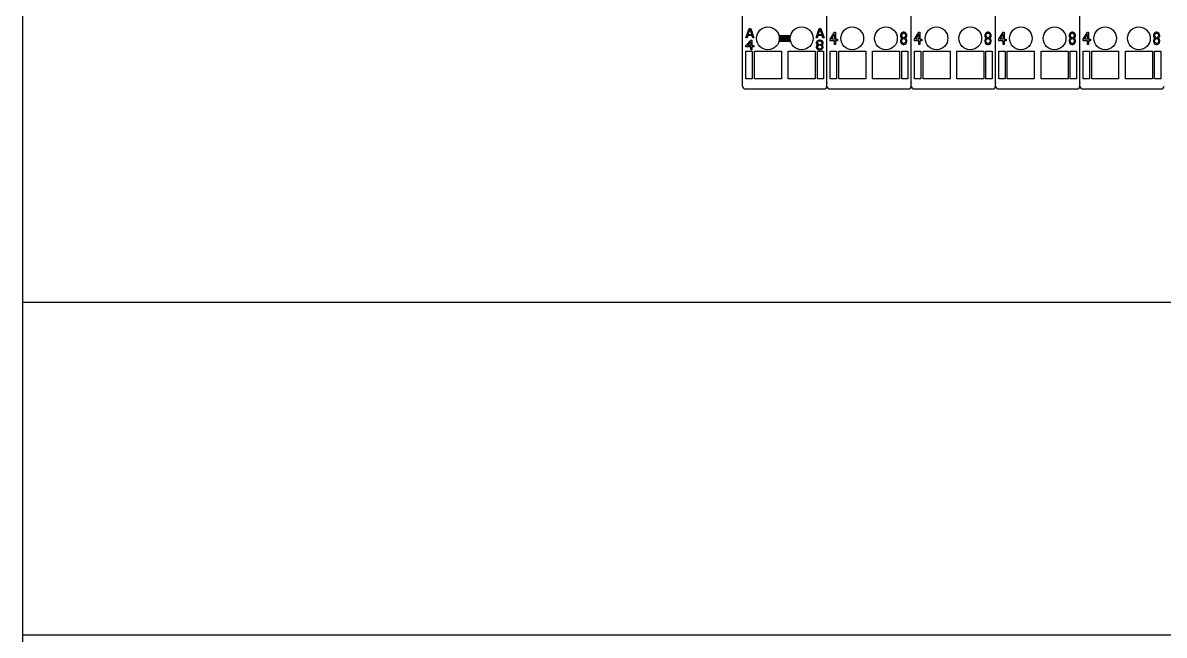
# Model space of a CAD drawing. Extents: x 10 to 622, y -523 to 292.
# Drawn here: x 238.17 to 279.28, y 71.81 to 93.86 of the extents above; entities that cross this region are included whole.
import ezdxf

# ---------------------------------------------------------------- set-up
doc = ezdxf.new("R2010")
doc.units = 0
doc.header["$LTSCALE"] = 5
doc.header["$MEASUREMENT"] = 0
doc.layers.get('0').update_dxf_attribs({"linetype": 'CONTINUOUS'})

msp = doc.modelspace()

# ---------------------------------------------------------------- linework, layer by layer
at = {"color": 3}
msp.add_line((238.166, 46.338), (238.166, 196.338), dxfattribs=at)
at = {"color": 7, "linetype": 'Continuous'}
for p, q in [((264.094, 91.584), (264.094, 118.109)), ((267.131, 91.584), (267.131, 118.109)), ((267.131, 91.584), (267.131, 118.109)), ((270.168, 91.584), (270.168, 118.109)), ((270.168, 91.584), (270.168, 118.109)), ((273.205, 91.584), (273.205, 118.109)), ((273.205, 91.584), (273.205, 118.109)), ((276.242, 91.584), (276.242, 118.109)), ((276.242, 91.584), (276.242, 118.109)), ((264.216, 93.321), (264.331, 93.665)), ((264.288, 93.409), (264.259, 93.321)), ((264.431, 93.409), (264.288, 93.409)), ((264.295, 93.438), (264.359, 93.636)), ((264.424, 93.438), (264.295, 93.438)), ((264.331, 93.665), (264.388, 93.665)), ((264.359, 93.636), (264.424, 93.438)), ((264.388, 93.665), (264.503, 93.321)), ((264.46, 93.321), (264.431, 93.409)), ((265.402, 93.406), (265.822, 93.406)), ((265.407, 93.386), (265.818, 93.386)), ((265.41, 93.366), (265.814, 93.366)), ((265.413, 93.346), (265.812, 93.346)), ((266.741, 93.321), (266.856, 93.665)), ((266.813, 93.409), (266.784, 93.321)), ((266.956, 93.409), (266.813, 93.409)), ((266.82, 93.438), (266.885, 93.636)), ((266.949, 93.438), (266.82, 93.438)), ((266.856, 93.665), (266.913, 93.665)), ((266.885, 93.636), (266.949, 93.438)), ((266.913, 93.665), (267.028, 93.321)), ((266.985, 93.321), (266.956, 93.409)), ((267.248, 93.273), (267.404, 93.529)), ((267.294, 93.273), (267.404, 93.453)), ((267.404, 93.529), (267.443, 93.529)), ((267.404, 93.453), (267.404, 93.273)), ((267.443, 93.529), (267.443, 93.273)), ((269.799, 93.462), (269.786, 93.415)), ((269.786, 93.415), (269.786, 93.386)), ((269.786, 93.386), (269.799, 93.348)), ((269.818, 93.491), (269.799, 93.462)), ((269.799, 93.348), (269.818, 93.32)), ((269.851, 93.519), (269.818, 93.491)), ((269.831, 93.443), (269.818, 93.415)), ((269.818, 93.415), (269.818, 93.396)), ((269.818, 93.396), (269.831, 93.367)), ((269.857, 93.472), (269.831, 93.443)), ((269.831, 93.367), (269.857, 93.339)), ((269.883, 93.529), (269.851, 93.519)), ((269.883, 93.481), (269.857, 93.472)), ((269.857, 93.339), (269.883, 93.33)), ((269.909, 93.529), (269.883, 93.529)), ((269.909, 93.481), (269.883, 93.481)), ((269.883, 93.33), (269.909, 93.33)), ((269.942, 93.519), (269.909, 93.529)), ((269.935, 93.472), (269.909, 93.481)), ((269.909, 93.33), (269.935, 93.339)), ((269.961, 93.443), (269.935, 93.472)), ((269.935, 93.339), (269.961, 93.367)), ((269.974, 93.491), (269.942, 93.519)), ((269.974, 93.415), (269.961, 93.443)), ((269.961, 93.367), (269.974, 93.396)), ((269.994, 93.462), (269.974, 93.491)), ((269.974, 93.396), (269.974, 93.415)), ((269.974, 93.32), (269.994, 93.348)), ((270.007, 93.415), (269.994, 93.462)), ((269.994, 93.348), (270.007, 93.386)), ((270.007, 93.386), (270.007, 93.415)), ((270.286, 93.273), (270.442, 93.529)), ((270.331, 93.273), (270.442, 93.453)), ((270.442, 93.529), (270.48, 93.529)), ((270.442, 93.453), (270.442, 93.273)), ((270.48, 93.529), (270.48, 93.273)), ((272.836, 93.462), (272.823, 93.415)), ((272.823, 93.415), (272.823, 93.386)), ((272.823, 93.386), (272.836, 93.348)), ((272.856, 93.491), (272.836, 93.462)), ((272.836, 93.348), (272.856, 93.32)), ((272.888, 93.519), (272.856, 93.491)), ((272.869, 93.443), (272.856, 93.415)), ((272.856, 93.415), (272.856, 93.396)), ((272.856, 93.396), (272.869, 93.367)), ((272.895, 93.472), (272.869, 93.443)), ((272.869, 93.367), (272.895, 93.339)), ((272.921, 93.529), (272.888, 93.519)), ((272.921, 93.481), (272.895, 93.472)), ((272.895, 93.339), (272.921, 93.33)), ((272.947, 93.529), (272.921, 93.529)), ((272.947, 93.481), (272.921, 93.481)), ((272.921, 93.33), (272.947, 93.33)), ((272.979, 93.519), (272.947, 93.529)), ((272.973, 93.472), (272.947, 93.481)), ((272.947, 93.33), (272.973, 93.339)), ((272.999, 93.443), (272.973, 93.472)), ((272.973, 93.339), (272.999, 93.367)), ((273.012, 93.491), (272.979, 93.519)), ((273.012, 93.415), (272.999, 93.443)), ((272.999, 93.367), (273.012, 93.396)), ((273.031, 93.462), (273.012, 93.491)), ((273.012, 93.396), (273.012, 93.415)), ((273.012, 93.32), (273.031, 93.348)), ((273.044, 93.415), (273.031, 93.462)), ((273.031, 93.348), (273.044, 93.386)), ((273.044, 93.386), (273.044, 93.415)), ((273.323, 93.273), (273.479, 93.529)), ((273.368, 93.273), (273.479, 93.453)), ((273.479, 93.529), (273.518, 93.529)), ((273.479, 93.453), (273.479, 93.273)), ((273.518, 93.529), (273.518, 93.273)), ((275.873, 93.462), (275.86, 93.415)), ((275.86, 93.415), (275.86, 93.386)), ((275.86, 93.386), (275.873, 93.348)), ((275.893, 93.491), (275.873, 93.462)), ((275.873, 93.348), (275.893, 93.32)), ((275.925, 93.519), (275.893, 93.491)), ((275.906, 93.443), (275.893, 93.415)), ((275.893, 93.415), (275.893, 93.396)), ((275.893, 93.396), (275.906, 93.367)), ((275.932, 93.472), (275.906, 93.443)), ((275.906, 93.367), (275.932, 93.339)), ((275.958, 93.529), (275.925, 93.519)), ((275.958, 93.481), (275.932, 93.472)), ((275.932, 93.339), (275.958, 93.33)), ((275.984, 93.529), (275.958, 93.529)), ((275.984, 93.481), (275.958, 93.481)), ((275.958, 93.33), (275.984, 93.33)), ((276.016, 93.519), (275.984, 93.529)), ((276.01, 93.472), (275.984, 93.481)), ((275.984, 93.33), (276.01, 93.339)), ((276.036, 93.443), (276.01, 93.472)), ((276.01, 93.339), (276.036, 93.367)), ((276.049, 93.491), (276.016, 93.519)), ((276.049, 93.415), (276.036, 93.443)), ((276.036, 93.367), (276.049, 93.396)), ((276.068, 93.462), (276.049, 93.491)), ((276.049, 93.396), (276.049, 93.415)), ((276.049, 93.32), (276.068, 93.348)), ((276.081, 93.415), (276.068, 93.462)), ((276.068, 93.348), (276.081, 93.386)), ((276.081, 93.386), (276.081, 93.415)), ((276.36, 93.273), (276.516, 93.529)), ((276.406, 93.273), (276.516, 93.453)), ((276.516, 93.529), (276.555, 93.529)), ((276.516, 93.453), (276.516, 93.273)), ((276.555, 93.529), (276.555, 93.273)), ((278.911, 93.462), (278.898, 93.415)), ((278.898, 93.415), (278.898, 93.386)), ((278.898, 93.386), (278.911, 93.348)), ((278.93, 93.491), (278.911, 93.462)), ((278.911, 93.348), (278.93, 93.32)), ((278.963, 93.519), (278.93, 93.491)), ((278.943, 93.443), (278.93, 93.415)), ((278.93, 93.415), (278.93, 93.396)), ((278.93, 93.396), (278.943, 93.367)), ((278.969, 93.472), (278.943, 93.443)), ((278.943, 93.367), (278.969, 93.339)), ((278.995, 93.529), (278.963, 93.519)), ((278.995, 93.481), (278.969, 93.472)), ((278.969, 93.339), (278.995, 93.33)), ((279.021, 93.529), (278.995, 93.529)), ((279.021, 93.481), (278.995, 93.481)), ((278.995, 93.33), (279.021, 93.33)), ((279.053, 93.519), (279.021, 93.529)), ((279.047, 93.472), (279.021, 93.481)), ((279.021, 93.33), (279.047, 93.339)), ((279.073, 93.443), (279.047, 93.472)), ((279.047, 93.339), (279.073, 93.367)), ((279.086, 93.491), (279.053, 93.519)), ((279.086, 93.415), (279.073, 93.443)), ((279.073, 93.367), (279.086, 93.396)), ((279.105, 93.462), (279.086, 93.491)), ((279.086, 93.396), (279.086, 93.415)), ((279.086, 93.32), (279.105, 93.348)), ((279.118, 93.415), (279.105, 93.462)), ((279.105, 93.348), (279.118, 93.386)), ((279.118, 93.386), (279.118, 93.415)), ((264.259, 93.321), (264.216, 93.321)), ((264.216, 93.043), (264.388, 93.24)), ((264.216, 92.999), (264.216, 93.043)), ((264.388, 92.999), (264.216, 92.999)), ((264.266, 93.043), (264.388, 93.182)), ((264.388, 93.043), (264.266, 93.043)), ((264.388, 93.24), (264.431, 93.24)), ((264.388, 93.182), (264.388, 93.043)), ((264.388, 92.896), (264.388, 92.999)), ((264.431, 93.24), (264.431, 93.043)), ((264.431, 93.043), (264.503, 93.043)), ((264.431, 92.999), (264.431, 92.896)), ((264.503, 92.999), (264.431, 92.999)), ((264.503, 93.321), (264.46, 93.321)), ((264.503, 93.043), (264.503, 92.999)), ((265.402, 93.204), (265.822, 93.204)), ((265.407, 93.224), (265.818, 93.224)), ((265.41, 93.244), (265.814, 93.244)), ((265.413, 93.265), (265.812, 93.265)), ((265.414, 93.325), (265.81, 93.325)), ((265.414, 93.285), (265.81, 93.285)), ((265.415, 93.305), (265.81, 93.305)), ((266.784, 93.321), (266.741, 93.321)), ((266.755, 93.043), (266.741, 93.006)), ((266.741, 93.006), (266.741, 92.984)), ((266.741, 92.984), (266.755, 92.947)), ((266.763, 93.189), (266.748, 93.152)), ((266.748, 93.152), (266.748, 93.13)), ((266.748, 93.13), (266.763, 93.101)), ((266.784, 93.065), (266.755, 93.043)), ((266.755, 92.947), (266.777, 92.925)), ((266.784, 93.211), (266.763, 93.189)), ((266.763, 93.101), (266.784, 93.079)), ((266.798, 93.035), (266.777, 93.006)), ((266.777, 93.006), (266.777, 92.984)), ((266.777, 92.984), (266.798, 92.955)), ((266.777, 92.925), (266.813, 92.903)), ((266.82, 93.233), (266.784, 93.211)), ((266.798, 93.174), (266.784, 93.152)), ((266.784, 93.152), (266.784, 93.138)), ((266.784, 93.138), (266.798, 93.116)), ((266.784, 93.079), (266.798, 93.072)), ((266.798, 93.072), (266.784, 93.065)), ((266.827, 93.196), (266.798, 93.174)), ((266.798, 93.116), (266.827, 93.094)), ((266.827, 93.05), (266.798, 93.035)), ((266.798, 92.955), (266.827, 92.94)), ((266.856, 93.24), (266.82, 93.233)), ((266.856, 93.204), (266.827, 93.196)), ((266.827, 93.094), (266.856, 93.086)), ((266.856, 93.057), (266.827, 93.05)), ((266.827, 92.94), (266.856, 92.933)), ((266.885, 93.24), (266.856, 93.24)), ((266.885, 93.204), (266.856, 93.204)), ((266.856, 93.086), (266.885, 93.086)), ((266.885, 93.057), (266.856, 93.057)), ((266.856, 92.933), (266.885, 92.933)), ((266.92, 93.233), (266.885, 93.24)), ((266.913, 93.196), (266.885, 93.204)), ((266.885, 93.086), (266.913, 93.094)), ((266.913, 93.05), (266.885, 93.057)), ((266.885, 92.933), (266.913, 92.94)), ((266.942, 93.174), (266.913, 93.196)), ((266.913, 93.094), (266.942, 93.116)), ((266.942, 93.035), (266.913, 93.05)), ((266.913, 92.94), (266.942, 92.955)), ((266.956, 93.211), (266.92, 93.233)), ((266.928, 92.903), (266.963, 92.925)), ((266.956, 93.152), (266.942, 93.174)), ((266.942, 93.116), (266.956, 93.138)), ((266.942, 93.072), (266.956, 93.079)), ((266.956, 93.065), (266.942, 93.072)), ((266.963, 93.006), (266.942, 93.035)), ((266.942, 92.955), (266.963, 92.984)), ((266.978, 93.189), (266.956, 93.211)), ((266.956, 93.138), (266.956, 93.152)), ((266.956, 93.079), (266.978, 93.101)), ((266.985, 93.043), (266.956, 93.065)), ((266.963, 92.984), (266.963, 93.006)), ((266.963, 92.925), (266.985, 92.947)), ((266.992, 93.152), (266.978, 93.189)), ((266.978, 93.101), (266.992, 93.13)), ((267.028, 93.321), (266.985, 93.321)), ((266.999, 93.006), (266.985, 93.043)), ((266.985, 92.947), (266.999, 92.984)), ((266.992, 93.13), (266.992, 93.152)), ((266.999, 92.984), (266.999, 93.006)), ((267.248, 93.216), (267.248, 93.273)), ((267.404, 93.216), (267.248, 93.216)), ((267.404, 93.273), (267.294, 93.273)), ((267.404, 93.083), (267.404, 93.216)), ((267.443, 93.083), (267.404, 93.083)), ((267.443, 93.273), (267.508, 93.273)), ((267.443, 93.216), (267.443, 93.083)), ((267.508, 93.216), (267.443, 93.216)), ((267.508, 93.273), (267.508, 93.216)), ((269.792, 93.273), (269.779, 93.225)), ((269.779, 93.225), (269.779, 93.197)), ((269.779, 93.197), (269.792, 93.149)), ((269.818, 93.301), (269.792, 93.273)), ((269.792, 93.149), (269.812, 93.121)), ((269.831, 93.263), (269.812, 93.225)), ((269.812, 93.225), (269.812, 93.197)), ((269.812, 93.197), (269.831, 93.159)), ((269.812, 93.121), (269.844, 93.093)), ((269.818, 93.32), (269.831, 93.311)), ((269.831, 93.311), (269.818, 93.301)), ((269.857, 93.282), (269.831, 93.263)), ((269.831, 93.159), (269.857, 93.14)), ((269.844, 93.093), (269.877, 93.083)), ((269.883, 93.292), (269.857, 93.282)), ((269.857, 93.14), (269.883, 93.13)), ((269.877, 93.083), (269.916, 93.083)), ((269.909, 93.292), (269.883, 93.292)), ((269.883, 93.13), (269.909, 93.13)), ((269.935, 93.282), (269.909, 93.292)), ((269.909, 93.13), (269.935, 93.14)), ((269.916, 93.083), (269.948, 93.093)), ((269.961, 93.263), (269.935, 93.282)), ((269.935, 93.14), (269.961, 93.159)), ((269.948, 93.093), (269.981, 93.121)), ((269.961, 93.311), (269.974, 93.32)), ((269.974, 93.301), (269.961, 93.311)), ((269.981, 93.225), (269.961, 93.263)), ((269.961, 93.159), (269.981, 93.197)), ((270, 93.273), (269.974, 93.301)), ((269.981, 93.197), (269.981, 93.225)), ((269.981, 93.121), (270, 93.149)), ((270.013, 93.225), (270, 93.273)), ((270, 93.149), (270.013, 93.197)), ((270.013, 93.197), (270.013, 93.225)), ((270.286, 93.216), (270.286, 93.273)), ((270.442, 93.216), (270.286, 93.216)), ((270.442, 93.273), (270.331, 93.273)), ((270.442, 93.083), (270.442, 93.216)), ((270.48, 93.083), (270.442, 93.083)), ((270.48, 93.273), (270.545, 93.273)), ((270.48, 93.216), (270.48, 93.083)), ((270.545, 93.216), (270.48, 93.216)), ((270.545, 93.273), (270.545, 93.216)), ((272.83, 93.273), (272.817, 93.225)), ((272.817, 93.225), (272.817, 93.197)), ((272.817, 93.197), (272.83, 93.149)), ((272.856, 93.301), (272.83, 93.273)), ((272.83, 93.149), (272.849, 93.121)), ((272.869, 93.263), (272.849, 93.225)), ((272.849, 93.225), (272.849, 93.197)), ((272.849, 93.197), (272.869, 93.159)), ((272.849, 93.121), (272.882, 93.093)), ((272.856, 93.32), (272.869, 93.311)), ((272.869, 93.311), (272.856, 93.301)), ((272.895, 93.282), (272.869, 93.263)), ((272.869, 93.159), (272.895, 93.14)), ((272.882, 93.093), (272.914, 93.083)), ((272.921, 93.292), (272.895, 93.282)), ((272.895, 93.14), (272.921, 93.13)), ((272.914, 93.083), (272.953, 93.083)), ((272.947, 93.292), (272.921, 93.292)), ((272.921, 93.13), (272.947, 93.13)), ((272.973, 93.282), (272.947, 93.292)), ((272.947, 93.13), (272.973, 93.14)), ((272.953, 93.083), (272.986, 93.093)), ((272.999, 93.263), (272.973, 93.282)), ((272.973, 93.14), (272.999, 93.159)), ((272.986, 93.093), (273.018, 93.121)), ((272.999, 93.311), (273.012, 93.32)), ((273.012, 93.301), (272.999, 93.311)), ((273.018, 93.225), (272.999, 93.263)), ((272.999, 93.159), (273.018, 93.197)), ((273.037, 93.273), (273.012, 93.301)), ((273.018, 93.197), (273.018, 93.225)), ((273.018, 93.121), (273.037, 93.149)), ((273.05, 93.225), (273.037, 93.273)), ((273.037, 93.149), (273.05, 93.197)), ((273.05, 93.197), (273.05, 93.225)), ((273.323, 93.216), (273.323, 93.273)), ((273.479, 93.216), (273.323, 93.216)), ((273.479, 93.273), (273.368, 93.273)), ((273.479, 93.083), (273.479, 93.216)), ((273.518, 93.083), (273.479, 93.083)), ((273.518, 93.273), (273.583, 93.273)), ((273.518, 93.216), (273.518, 93.083)), ((273.583, 93.216), (273.518, 93.216)), ((273.583, 93.273), (273.583, 93.216)), ((275.867, 93.273), (275.854, 93.225)), ((275.854, 93.225), (275.854, 93.197)), ((275.854, 93.197), (275.867, 93.149)), ((275.893, 93.301), (275.867, 93.273)), ((275.867, 93.149), (275.886, 93.121)), ((275.906, 93.263), (275.886, 93.225)), ((275.886, 93.225), (275.886, 93.197)), ((275.886, 93.197), (275.906, 93.159)), ((275.886, 93.121), (275.919, 93.093)), ((275.893, 93.32), (275.906, 93.311)), ((275.906, 93.311), (275.893, 93.301)), ((275.932, 93.282), (275.906, 93.263)), ((275.906, 93.159), (275.932, 93.14)), ((275.919, 93.093), (275.951, 93.083)), ((275.958, 93.292), (275.932, 93.282)), ((275.932, 93.14), (275.958, 93.13)), ((275.951, 93.083), (275.99, 93.083)), ((275.984, 93.292), (275.958, 93.292)), ((275.958, 93.13), (275.984, 93.13)), ((276.01, 93.282), (275.984, 93.292)), ((275.984, 93.13), (276.01, 93.14)), ((275.99, 93.083), (276.023, 93.093)), ((276.036, 93.263), (276.01, 93.282)), ((276.01, 93.14), (276.036, 93.159)), ((276.023, 93.093), (276.055, 93.121)), ((276.036, 93.311), (276.049, 93.32)), ((276.049, 93.301), (276.036, 93.311)), ((276.055, 93.225), (276.036, 93.263)), ((276.036, 93.159), (276.055, 93.197)), ((276.075, 93.273), (276.049, 93.301)), ((276.055, 93.197), (276.055, 93.225)), ((276.055, 93.121), (276.075, 93.149)), ((276.088, 93.225), (276.075, 93.273)), ((276.075, 93.149), (276.088, 93.197)), ((276.088, 93.197), (276.088, 93.225)), ((276.36, 93.216), (276.36, 93.273)), ((276.516, 93.216), (276.36, 93.216)), ((276.516, 93.273), (276.406, 93.273)), ((276.516, 93.083), (276.516, 93.216)), ((276.555, 93.083), (276.516, 93.083)), ((276.555, 93.273), (276.62, 93.273)), ((276.555, 93.216), (276.555, 93.083)), ((276.62, 93.216), (276.555, 93.216)), ((276.62, 93.273), (276.62, 93.216)), ((278.904, 93.273), (278.891, 93.225)), ((278.891, 93.225), (278.891, 93.197)), ((278.891, 93.197), (278.904, 93.149)), ((278.93, 93.301), (278.904, 93.273)), ((278.904, 93.149), (278.924, 93.121)), ((278.943, 93.263), (278.924, 93.225)), ((278.924, 93.225), (278.924, 93.197)), ((278.924, 93.197), (278.943, 93.159)), ((278.924, 93.121), (278.956, 93.093)), ((278.93, 93.32), (278.943, 93.311)), ((278.943, 93.311), (278.93, 93.301)), ((278.969, 93.282), (278.943, 93.263)), ((278.943, 93.159), (278.969, 93.14)), ((278.956, 93.093), (278.989, 93.083)), ((278.995, 93.292), (278.969, 93.282)), ((278.969, 93.14), (278.995, 93.13)), ((278.989, 93.083), (279.027, 93.083)), ((279.021, 93.292), (278.995, 93.292)), ((278.995, 93.13), (279.021, 93.13)), ((279.047, 93.282), (279.021, 93.292)), ((279.021, 93.13), (279.047, 93.14)), ((279.027, 93.083), (279.06, 93.093)), ((279.073, 93.263), (279.047, 93.282)), ((279.047, 93.14), (279.073, 93.159)), ((279.06, 93.093), (279.092, 93.121)), ((279.073, 93.311), (279.086, 93.32)), ((279.086, 93.301), (279.073, 93.311)), ((279.092, 93.225), (279.073, 93.263)), ((279.073, 93.159), (279.092, 93.197)), ((279.112, 93.273), (279.086, 93.301)), ((279.092, 93.197), (279.092, 93.225)), ((279.092, 93.121), (279.112, 93.149)), ((279.125, 93.225), (279.112, 93.273)), ((279.112, 93.149), (279.125, 93.197)), ((279.125, 93.197), (279.125, 93.225)), ((264.215, 91.848), (264.215, 92.84)), ((264.215, 92.84), (264.438, 92.84)), ((264.431, 92.896), (264.388, 92.896)), ((264.438, 92.84), (264.438, 91.848)), ((264.519, 91.848), (264.519, 92.84)), ((264.519, 92.84), (265.491, 92.84)), ((265.491, 92.84), (265.491, 91.848)), ((265.734, 92.84), (266.706, 92.84)), ((265.734, 91.848), (265.734, 92.84)), ((266.706, 92.84), (266.706, 91.848)), ((266.787, 92.84), (267.009, 92.84)), ((266.787, 91.848), (266.787, 92.84)), ((266.813, 92.903), (266.849, 92.896)), ((266.849, 92.896), (266.892, 92.896)), ((266.892, 92.896), (266.928, 92.903)), ((267.009, 92.84), (267.009, 91.848)), ((267.252, 91.848), (267.252, 92.84)), ((267.252, 92.84), (267.475, 92.84)), ((267.475, 92.84), (267.475, 91.848)), ((267.556, 91.848), (267.556, 92.84)), ((267.556, 92.84), (268.528, 92.84)), ((268.528, 92.84), (268.528, 91.848)), ((268.771, 91.848), (268.771, 92.84)), ((268.771, 92.84), (269.743, 92.84)), ((269.743, 92.84), (269.743, 91.848)), ((269.824, 91.848), (269.824, 92.84)), ((269.824, 92.84), (270.047, 92.84)), ((270.047, 92.84), (270.047, 91.848)), ((270.289, 91.848), (270.289, 92.84)), ((270.289, 92.84), (270.512, 92.84)), ((270.512, 92.84), (270.512, 91.848)), ((270.593, 91.848), (270.593, 92.84)), ((270.593, 92.84), (271.565, 92.84)), ((271.565, 92.84), (271.565, 91.848)), ((271.808, 91.848), (271.808, 92.84)), ((271.808, 92.84), (272.78, 92.84)), ((272.78, 92.84), (272.78, 91.848)), ((272.861, 91.848), (272.861, 92.84)), ((272.861, 92.84), (273.084, 92.84)), ((273.084, 92.84), (273.084, 91.848)), ((273.327, 91.848), (273.327, 92.84)), ((273.327, 92.84), (273.549, 92.84)), ((273.549, 92.84), (273.549, 91.848)), ((273.63, 91.848), (273.63, 92.84)), ((273.63, 92.84), (274.602, 92.84)), ((274.602, 92.84), (274.602, 91.848)), ((274.845, 91.848), (274.845, 92.84)), ((274.845, 92.84), (275.817, 92.84)), ((275.817, 92.84), (275.817, 91.848)), ((275.898, 91.848), (275.898, 92.84)), ((275.898, 92.84), (276.121, 92.84)), ((276.121, 92.84), (276.121, 91.848)), ((276.364, 91.848), (276.364, 92.84)), ((276.364, 92.84), (276.587, 92.84)), ((276.587, 92.84), (276.587, 91.848)), ((276.668, 91.848), (276.668, 92.84)), ((276.668, 92.84), (277.64, 92.84)), ((277.64, 92.84), (277.64, 91.848)), ((277.883, 91.848), (277.883, 92.84)), ((277.883, 92.84), (278.854, 92.84)), ((278.854, 92.84), (278.854, 91.848)), ((278.935, 91.848), (278.935, 92.84)), ((278.935, 92.84), (279.158, 92.84)), ((279.158, 92.84), (279.158, 91.848)), ((264.438, 91.848), (264.215, 91.848)), ((265.491, 91.848), (264.519, 91.848)), ((266.706, 91.848), (265.734, 91.848)), ((267.009, 91.848), (266.787, 91.848)), ((267.131, 91.716), (267.135, 91.695)), ((267.475, 91.848), (267.252, 91.848)), ((268.528, 91.848), (267.556, 91.848)), ((269.743, 91.848), (268.771, 91.848)), ((270.047, 91.848), (269.824, 91.848)), ((270.168, 91.716), (270.172, 91.695)), ((270.512, 91.848), (270.289, 91.848)), ((271.565, 91.848), (270.593, 91.848)), ((272.78, 91.848), (271.808, 91.848)), ((273.084, 91.848), (272.861, 91.848)), ((273.205, 91.716), (273.209, 91.695)), ((273.549, 91.848), (273.327, 91.848)), ((274.602, 91.848), (273.63, 91.848)), ((275.817, 91.848), (274.845, 91.848)), ((276.121, 91.848), (275.898, 91.848)), ((276.242, 91.716), (276.246, 91.695)), ((276.587, 91.848), (276.364, 91.848)), ((277.64, 91.848), (276.668, 91.848)), ((278.854, 91.848), (277.883, 91.848)), ((279.158, 91.848), (278.935, 91.848)), ((264.195, 91.483), (267.03, 91.483)), ((267.232, 91.483), (270.067, 91.483)), ((270.269, 91.483), (273.104, 91.483)), ((273.306, 91.483), (276.141, 91.483)), ((276.344, 91.483), (279.178, 91.483))]:
    msp.add_line(p, q, dxfattribs=at)
for p, q in [((238.166, 83.808), (380.166, 83.808)), ((388.166, 71.808), (238.166, 71.808))]:
    msp.add_line(p, q)
for centre in [(265.005, 93.305), (266.22, 93.305), (268.042, 93.305), (269.257, 93.305), (271.079, 93.305), (272.294, 93.305), (274.116, 93.305), (275.331, 93.305), (277.154, 93.305), (278.369, 93.305)]:
    msp.add_circle(centre, 0.41, dxfattribs=at)
for centre, start, end in [((264.195, 91.584), 180, 270), ((267.03, 91.584), 270, 0), ((267.232, 91.584), 180, 270), ((270.067, 91.584), 270, 0), ((270.269, 91.584), 180, 270), ((273.104, 91.584), 270, 0), ((273.306, 91.584), 180, 270), ((276.141, 91.584), 270, 0), ((276.344, 91.584), 180, 270), ((279.178, 91.584), 270, 0)]:
    msp.add_arc(centre, 0.101, start, end, dxfattribs=at)

doc.saveas('drawing.dxf')
